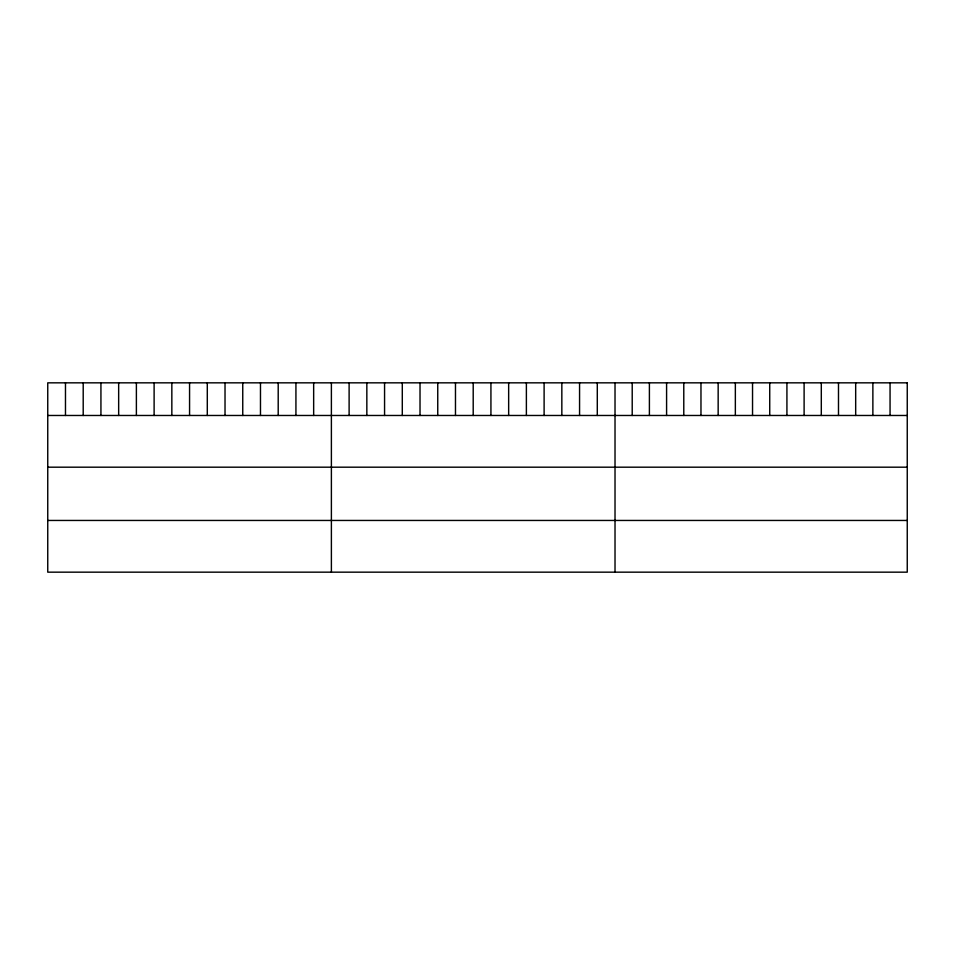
<?xml version="1.0" encoding="UTF-8"?>
<svg xmlns="http://www.w3.org/2000/svg" width="955" height="955" viewBox="0 0 955 955"><rect width="100%" height="100%" fill="white"/><g stroke="black" fill="none" stroke-linecap="round" stroke-linejoin="round"><path stroke-width="1.43" d="M47.75 415.473L907.25 415.473M47.75 467.186L907.25 467.186M47.75 520.451L907.25 520.451M890.06 382.836L890.06 415.473M872.87 382.836L872.87 415.473M855.68 382.836L855.68 415.473M838.49 382.836L838.49 415.473M821.3 382.836L821.3 415.473M804.11 382.836L804.11 415.473M786.92 382.836L786.92 415.473M769.73 382.836L769.73 415.473M752.54 382.836L752.54 415.473M735.35 382.836L735.35 415.473M718.16 382.836L718.16 415.473M700.97 382.836L700.97 415.473M683.78 382.836L683.78 415.473M666.59 382.836L666.59 415.473M649.4 382.836L649.4 415.473M632.21 382.836L632.21 415.473M615.02 382.836L615.02 572.164M597.293 382.836L597.293 415.473M579.566 382.836L579.566 415.473M561.838 382.836L561.838 415.473M544.111 382.836L544.111 415.473M526.384 382.836L526.384 415.473M508.657 382.836L508.657 415.473M490.93 382.836L490.93 415.473M473.202 382.836L473.202 415.473M455.475 382.836L455.475 415.473M437.748 382.836L437.748 415.473M420.021 382.836L420.021 415.473M402.294 382.836L402.294 415.473M384.567 382.836L384.567 415.473M366.839 382.836L366.839 415.473M349.112 382.836L349.112 415.473M331.385 382.836L331.385 572.164M313.658 382.836L313.658 415.473M295.931 382.836L295.931 415.473M278.203 382.836L278.203 415.473M260.476 382.836L260.476 415.473M242.749 382.836L242.749 415.473M225.022 382.836L225.022 415.473M207.295 382.836L207.295 415.473M189.568 382.836L189.568 415.473M171.84 382.836L171.84 415.473M154.113 382.836L154.113 415.473M136.386 382.836L136.386 415.473M118.659 382.836L118.659 415.473M100.932 382.836L100.932 415.473M83.204 382.836L83.204 415.473M65.477 382.836L65.477 415.473M907.25 382.836L47.75 382.836L47.75 572.164L907.25 572.164L907.25 382.836"/></g></svg>
